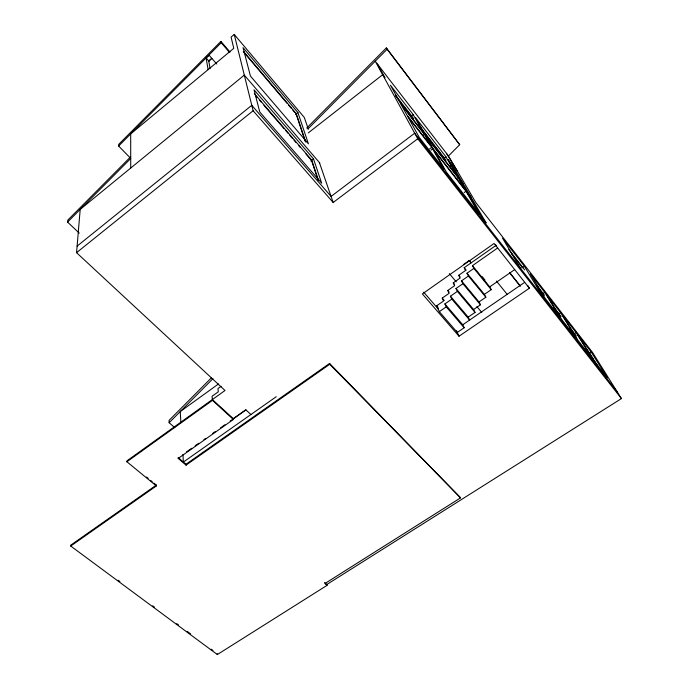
<?xml version="1.0" encoding="UTF-8"?>
<svg xmlns="http://www.w3.org/2000/svg" width="689" height="689" viewBox="0 0 689 689"><rect width="100%" height="100%" fill="white"/><g stroke="black" fill="none" stroke-linecap="round" stroke-linejoin="round"><path stroke-width="1.03" d="M324.519 582.498L326.853 584.487L327.034 585.366L217.345 654.55L70.717 546.041L156.343 485.952L126.905 461.751L126.914 460.889L225.01 390.491L76.557 252.682L80.2 209.378L244.302 75.127L319.817 163.026M130.626 158.298L118.629 146.034L118.672 144.397L220.919 41.4L229.988 52.002M70.717 546.041L70.778 545.145L156.317 485.09L153.862 483.075M79.278 233.132L67.574 222.099L67.772 220.144L130.712 156.748M118.629 146.034L221.195 42.718L220.919 41.4M208.81 61.381L211.824 58.341L208.733 60.925L210.076 68.581M67.574 222.099L130.712 158.504M306.717 128.042L386.34 47.92L459.701 144.699L448.324 156.136M307.871 128.981L387.115 49.238L386.34 47.92M211.532 377.693L169.029 420.436L169.141 422.719L174.817 427.671M169.141 422.719L213.004 378.614M208.112 69.632L206.106 57.919L209.206 55.335L216.742 63.991M308.345 129.17L304.28 117.414L234.234 34.45L231.082 37.077L233.769 48.333L130.695 133.881L130.721 168.047M77.108 246.119L251.778 105.331L331.073 196.425L414.692 133.218L617.077 391.636M76.557 252.682L253.121 110.748L234.234 34.45M295.572 114.374L297.898 112.531L243.045 47.67L250.434 76.066L308.431 143.837L297.898 112.531M308.293 132.882L382.636 74.731L384.97 77.745L377.503 64.155M310.782 161.028L313.512 158.918L254.008 89.803L259.787 112.006L321.685 183.222L313.512 158.918M411.574 115.873L413.219 114.624L390.43 85.212L399.973 102.497L423.408 132.641L413.219 114.624M253.121 110.748L333.166 202.48L417.732 138.773L375.221 61.209L448.479 155.981L475.875 202.618L592.497 352.398L621.426 398.587L326.853 584.487M422.624 135.587L424.346 134.295L400.852 104.082L406.837 114.925L430.728 145.586L424.346 134.295M429.6 148.902L431.71 147.317L407.759 116.587L419.317 137.507L444.017 169.072L431.71 147.317M430.961 150.159L433.071 148.583L426.646 137.249L457.978 177.547L464.894 189.441L433.071 148.583M444.293 158.005L445.912 156.799L415.45 117.5L425.707 135.595L456.971 175.807L445.912 156.799M450.632 166.161L452.242 164.972L448.031 159.538L459.141 178.606L463.464 184.161L452.242 164.972M456.299 178.787L457.978 177.547M464.231 192.524L465.962 191.266L434.053 150.331L446.429 172.164L479.26 214.133L465.962 191.266M218.534 383.937L180.225 411.574L180.897 422.288M221.091 386.305L217.948 388.562L218.318 391.783L212.048 396.296L212.47 400.369L233.382 419.472L178.21 458.418L186.047 465.109L329.764 364.24L329.557 363.456L185.987 464.257L186.047 465.109M126.905 461.751L212.47 400.369M233.382 419.472L233.278 418.645L245.809 409.791L250.908 414.537M186.418 451.967L191.671 448.255M195.176 445.774L198.682 443.303M203.935 439.591L205.684 438.35M212.694 433.407L215.321 431.547M220.583 427.835L224.958 424.743M230.212 421.031L245.982 409.903M463.645 264.412L468.753 260.821M276.237 396.718L183.386 462.035L182.912 454.439M497.665 247.971L472.465 265.653L473.903 268.4L466.996 273.24L468.417 276.031L461.501 280.862L462.905 283.687L455.989 288.51L457.375 291.378L450.451 296.201L451.82 299.104L444.896 303.918L462.758 324.769L464.153 327.757L457.289 332.451L439.315 311.661L436.705 305.778L443.561 300.998L442.243 298.104L449.107 293.316L447.764 290.465L454.619 285.677L453.259 282.86L460.114 278.055L458.728 275.281L465.583 270.476L464.179 267.737L496.123 245.301M439.315 311.661L446.239 306.855L444.896 303.918M451.82 299.104L469.614 320.075L468.193 317.129L475.048 312.418L473.61 309.507L480.466 304.796L479.01 301.928L485.857 297.209L484.384 294.375L491.231 289.647L489.733 286.857L514.709 269.597M521.849 267.935L524.363 266.195L502.539 238.196L520.565 268.409M462.758 324.769L524.665 282.361M529.376 288.226L494.108 243.45L422.366 293.919L459.012 336.232L529.376 288.226L527.74 285.453M542.252 294.022L544.732 292.334L560.028 317.362L545.318 298.561L530.349 273.886L544.732 292.334M558.176 314.382L560.631 312.737L576.288 338.135L562.009 319.885L546.661 294.814L560.631 312.737M574.462 333.64L576.09 332.572L592.066 358.306L578.2 340.59L562.508 315.149L576.09 332.572M585.926 348.832L589.233 353.069L591.11 351.846L607.388 377.899L593.927 360.692L577.916 334.914L591.11 351.846M329.557 363.456L460.579 497.837L324.898 583.549L327.034 585.366M118.172 580.25L119.895 581.525M152.639 605.777L154.362 607.052M176.772 623.648L178.494 624.923M187.107 631.305L190.56 633.854M211.239 649.176L212.961 650.45M146.516 477.021L148.152 478.364M150.598 480.379L152.235 481.732M186.616 464.791L178.158 457.574L178.21 458.418M212.384 399.551L233.278 418.645M329.764 364.24L460.579 497.837M206.106 57.919L208.733 60.925M255.473 95.513L256.876 97.14M259.675 100.387L261.079 102.006M263.878 105.253L284.195 128.8M285.599 130.419L288.398 133.666M289.802 135.294L292.601 138.541M294.005 140.16L296.106 142.597M298.905 145.844L300.309 147.472M305.916 153.966L311.514 160.459M436.705 305.778L438.075 307.372M423.735 292.196L438.428 309.206M254.362 93.652L311.798 160.236L318.551 180.527M446.239 306.855L464.153 327.757M442.243 298.104L444.293 300.499M221.195 42.718L229.592 52.528M447.764 290.465L449.116 292.067M243.536 51.442L296.348 113.763L305.77 142.098M243.277 51.658L287.055 103.307M288.441 104.952L291.223 108.225M292.61 109.87L294.694 112.324M450.451 296.201L468.193 317.129M457.375 291.378L475.048 312.418M453.259 282.86L454.602 284.462M455.989 288.51L473.61 309.507M449.323 273.593L456.213 281.844M476.891 306.596L481.775 312.436M462.905 283.687L480.466 304.796M458.728 275.281L460.071 276.892M461.501 280.862L479.01 301.928M468.417 276.031L485.857 297.209M464.179 267.737L466.177 270.166M466.996 273.24L484.384 294.375M472.465 265.653L489.733 286.857M473.903 268.4L491.231 289.647M469.054 260.502L471.026 262.922L470.079 261.122M482.291 276.754L484.944 280.01M496.442 281.069L507.233 294.436M509.61 272.474L520.255 285.901M509.524 272.663L520.186 286.116M417.732 138.773L621.426 398.587M508.775 249.556L524.656 269.881M536.567 285.134L544.508 295.297M553.775 307.156L561.053 316.475M570.311 328.334L576.271 335.956M585.529 347.816L589.5 352.897L598.018 366.6M511.806 253.983L522.391 267.539M537.618 287.012L542.252 292.946M554.163 308.19L558.796 314.115M570.044 328.515L574.015 333.597M395.348 94.979L413.77 118.706M419.696 126.337L446.024 160.227M395.727 96.038L400.989 102.816M404.943 107.897L411.522 116.372M422.056 129.928L431.925 142.64M433.243 144.328L434.561 146.025M435.879 147.722L444.439 158.737M457.539 171.415L446.438 153.354M387.115 49.238L459.701 144.699M589.233 353.069L596.045 364.033M524.363 266.195L543.07 297.14M495.339 244.543L496.373 246.335M456.514 330.746L459.012 336.232M319.377 162.518L333.166 202.48M296.089 113.969L305.158 141.297M311.85 161.476L317.913 179.743M217.268 653.637L217.345 654.55M156.317 485.09L156.343 485.952M486.072 222.831L481.542 217.044L468.175 194.109L472.585 199.767L486.072 222.831M471.509 197.915L467.108 192.274L460.157 180.346L464.489 185.918L471.509 197.915"/></g></svg>
